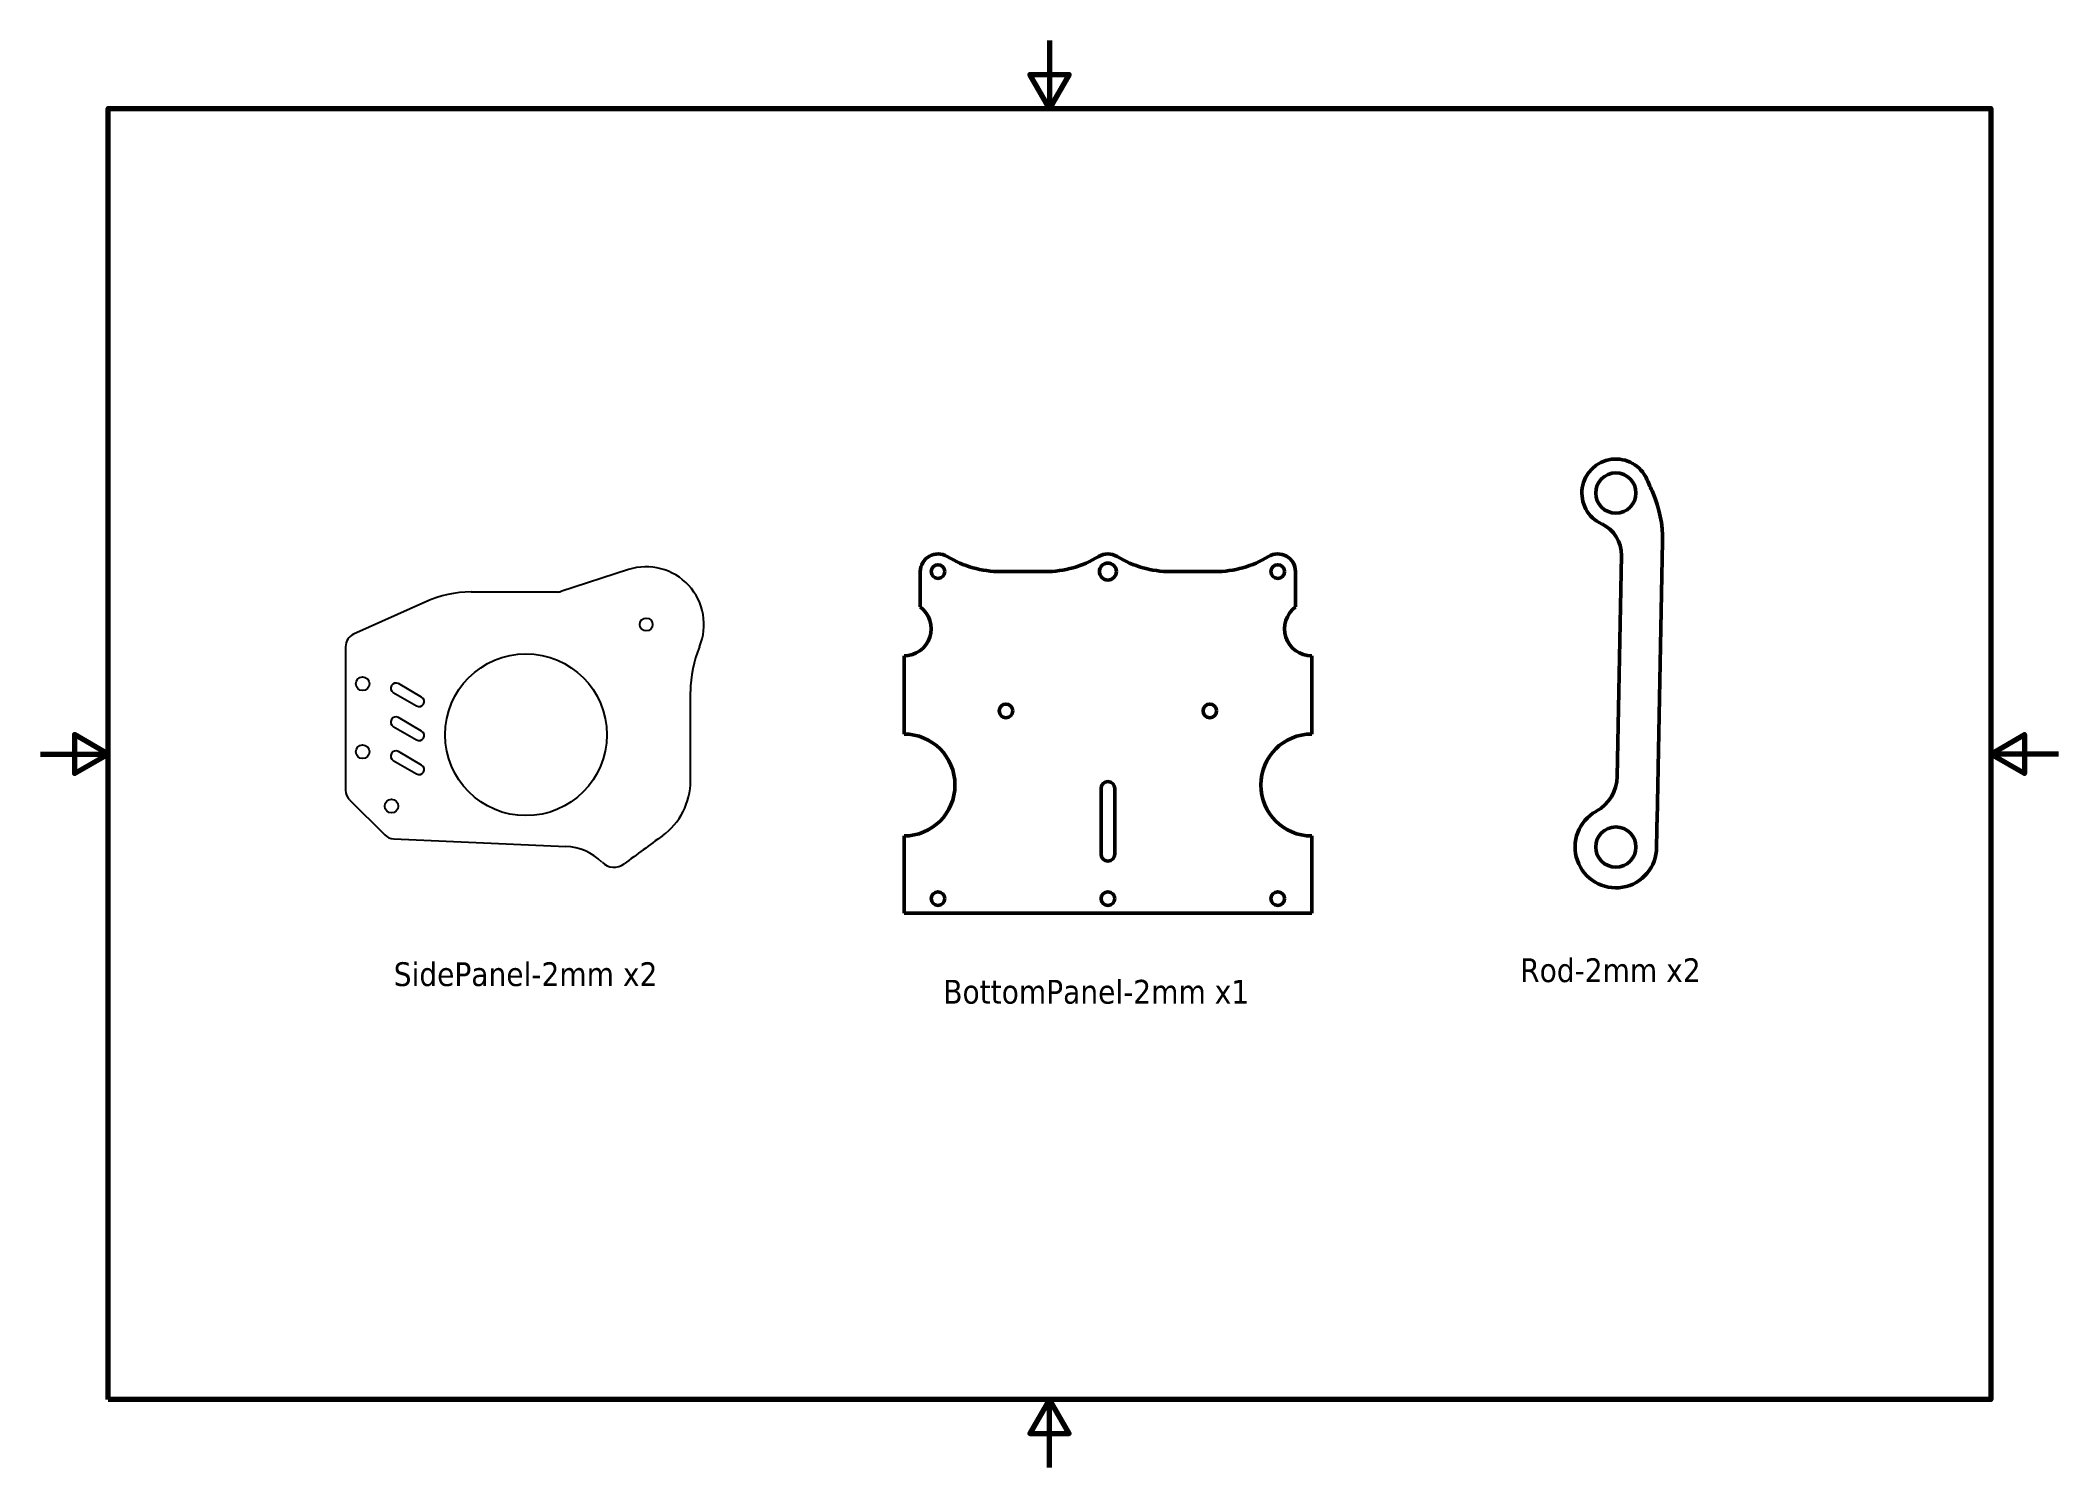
# Model space of a CAD drawing. Header units: millimetres. Extents: x 0 to 297, y 0 to 210.
import ezdxf

# ---------------------------------------------------------------- set-up
doc = ezdxf.new("R2010")
doc.units = ezdxf.units.MM
for name, color, linetype, lineweight in [('可见 (ISO)', 7, 'Continuous', 50), ('图框 (ISO)', 7, 'Continuous', 70), ('符号 (ISO)', 7, 'Continuous', 25)]:
    doc.layers.add(name, color=color, linetype=linetype, lineweight=lineweight)
doc.styles.add('注释文本 (ISO)', font='tahoma.ttf')

# ---------------------------------------------------------------- blocks, each defined once
blk = doc.blocks.new('图框 默认图框')
at = {"layer": '图框 (ISO)', "flags": 128}
for points in [[(148.5, 210), (148.5, 200), (145.61, 205), (151.39, 205), (148.5, 200)], [(10, 10), (10, 200), (287, 200), (287, 10), (10, 10)], [(0, 105), (10, 105), (5, 107.89), (5, 102.11), (10, 105)], [(297, 105), (287, 105), (292, 107.89), (292, 102.11), (287, 105)], [(148.5, 0), (148.5, 10), (145.61, 5), (151.39, 5), (148.5, 10)]]:
    blk.add_lwpolyline(points, dxfattribs=at)

msp = doc.modelspace()

# ---------------------------------------------------------------- linework, layer by layer
at = {"color": 7, "linetype": 'Continuous', "lineweight": 25}
for p, q in [((86.54, 132.14), (76.6, 128.93)), ((75.99, 128.83), (63.38, 128.83)), ((56.72, 127.4), (46.09, 122.62)), ((44.92, 120.79), (44.92, 99.7)), ((51.93, 114.05), (55.35, 112.07)), ((56.1, 113.37), (52.68, 115.35)), ((95.67, 101.06), (95.67, 114.18)), ((56.1, 108.37), (52.68, 110.35)), ((51.93, 109.05), (55.35, 107.07)), ((51.93, 104.05), (55.35, 102.07)), ((56.1, 103.37), (52.68, 105.35)), ((45.5, 98.28), (50.68, 93.1)), ((52.01, 92.52), (77.33, 91.41))]:
    msp.add_line(p, q, dxfattribs=at)
for centre, radius in [((89.15, 124.05), 0.95), ((71.46, 107.83), 11.9), ((47.42, 115.33), 1), ((47.42, 105.33), 1), ((51.67, 97.33), 1)]:
    msp.add_circle(centre, radius, dxfattribs=at)
for centre, radius, start, end in [((89.15, 124.05), 8.5, 337.2338, 107.8757), ((63.38, 112.63), 16.21, 90, 114.2551), ((75.99, 130.83), 2, 270, 287.8757), ((46.92, 120.79), 2, 114.2551, 180), ((112.67, 114.18), 17, 157.2338, 180), ((52.3, 114.7), 0.75, 60, 240), ((55.73, 112.72), 0.75, 240, 60), ((52.3, 109.7), 0.75, 60, 240), ((55.73, 107.72), 0.75, 240, 60), ((52.3, 104.7), 0.75, 60, 240), ((55.73, 102.72), 0.75, 240, 60), ((85.67, 101.06), 10, 306.0816, 0), ((46.92, 99.7), 2, 180, 225), ((52.1, 94.51), 2, 225, 267.5), ((680.49, -715.2), 1000, 126.08164, 126.48343), ((76.98, 83.42), 8, 44.9375, 87.5), ((84.42, 90.83), 2.5, 224.9375, 306.4834)]:
    msp.add_arc(centre, radius, start, end, dxfattribs=at)
at = {"layer": '可见 (ISO)'}
for p, q in [((232.67, 134.22), (232.04, 101.7)), ((237.92, 95.28), (238.71, 136.3)), ((129.49, 131.84), (129.49, 126.64)), ((147.89, 131.84), (141.3, 131.84)), ((172.89, 131.84), (166.3, 131.84)), ((184.69, 126.64), (184.69, 131.84)), ((127.09, 119.44), (127.09, 107.94)), ((187.09, 107.94), (187.09, 119.44)), ((156.09, 90.24), (156.09, 99.94)), ((158.09, 99.94), (158.09, 90.24)), ((127.09, 92.94), (127.09, 81.59)), ((187.09, 81.59), (187.09, 92.94)), ((127.09, 81.59), (187.09, 81.59))]:
    msp.add_line(p, q, dxfattribs=at)
for centre, radius in [((231.84, 143.4), 2.96), ((132.09, 131.84), 1), ((157.09, 131.84), 1.25), ((182.09, 131.84), 1), ((142.09, 111.34), 1), ((172.09, 111.34), 1), ((231.84, 91.31), 2.96), ((132.09, 83.72), 1), ((157.09, 83.72), 1), ((182.09, 83.72), 1)]:
    msp.add_circle(centre, radius, dxfattribs=at)
for centre, radius, start, end in [((231.84, 143.4), 5, 23.5937, 245.3208), ((1152.83, 545.65), 1000, 203.59371, 203.71513), ((221.71, 136.62), 17, 358.9001, 23.7151), ((227.67, 134.31), 5, 358.9001, 65.3208), ((132.09, 131.84), 2.6, 58.4597, 180), ((141.3, 146.84), 15, 238.4597, 270), ((147.89, 146.84), 15, 270, 301.5403), ((157.09, 131.84), 2.6, 58.4597, 121.5403), ((166.3, 146.84), 15, 238.4597, 270), ((172.89, 146.84), 15, 270, 301.5403), ((182.09, 131.84), 2.6, 0, 121.5403), ((127.09, 123.44), 4, 270, 53.1301), ((187.09, 123.44), 4, 126.8699, 270), ((127.09, 100.44), 7.5, 270, 90), ((187.09, 100.44), 7.5, 90, 270), ((226.04, 101.82), 6, 298.9001, 358.9001), ((157.09, 99.94), 1, 0, 180), ((231.84, 91.31), 6, 118.9001, 0.0064), ((337.84, 91.33), 100, 177.7886, 180.0064), ((232.92, 95.38), 5, 357.7886, 358.9001), ((157.09, 90.24), 1, 180, 0)]:
    msp.add_arc(centre, radius, start, end, dxfattribs=at)

# ---------------------------------------------------------------- block references
msp.add_blockref('图框 默认图框', (0, 0))

# ---------------------------------------------------------------- texts
at = {"layer": '符号 (ISO)', "char_height": 3.5, "attachment_point": 1, "style": '注释文本 (ISO)'}
for s, insert, width in [('\\fTahoma|b0|i0;SidePanel-2mm x2', (52, 74.36), 39.4417), ('Rod-2mm x2', (217.76, 74.94), 31.3128), ('\\fTahoma|b0|i0;BottomPanel-2mm x1', (132.87, 71.77), 45.7921)]:
    msp.add_mtext(s, dxfattribs=dict(at, insert=insert, width=width))

doc.saveas('drawing.dxf')
